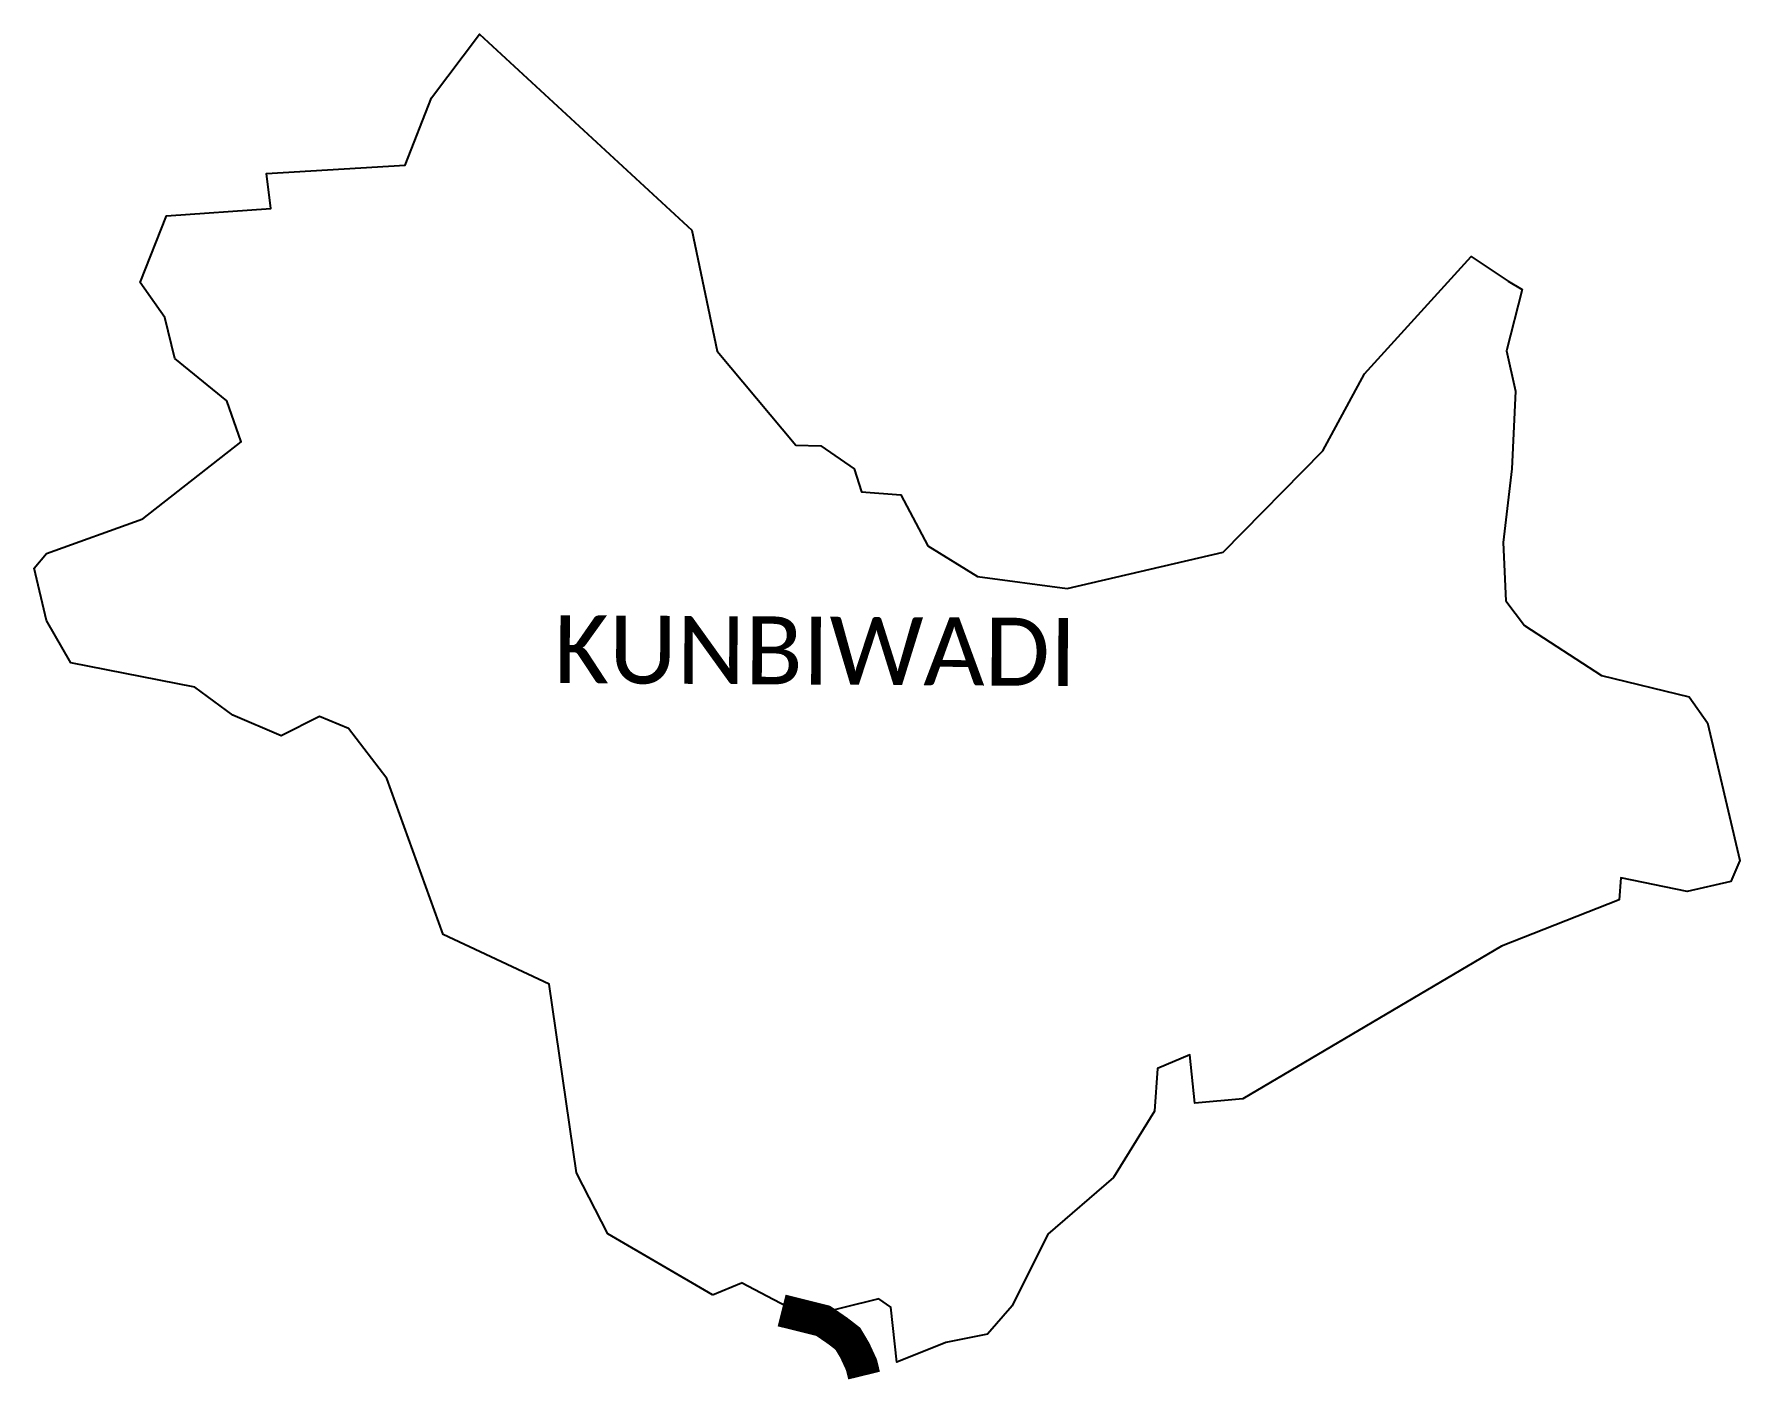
# Model space of a CAD drawing. Header units: metres. Extents: x 307692 to 310306, y 1912280 to 1914361.
import ezdxf

# ---------------------------------------------------------------- set-up
doc = ezdxf.new("R2010")
doc.units = ezdxf.units.M
for name, color, linetype in [('NATURALLY PROTECTED', 3, 'Continuous'), ('village', 3, 'Continuous'), ('VILLAGE NAME', 250, 'Continuous')]:
    doc.layers.add(name, color=color, linetype=linetype)
doc.styles.get("Standard").update_dxf_attribs({"font": 'calibri.ttf'})

msp = doc.modelspace()

# ---------------------------------------------------------------- linework, layer by layer
at = {"layer": 'NATURALLY PROTECTED', "color": 116, "true_color": 0x136734, "const_width": 50, "flags": 128}
msp.add_lwpolyline([(308837.6, 1912405), (308901.3, 1912389.1), (308923.9, 1912373.5), (308939.1, 1912361.7), (308949.7, 1912343.9), (308960, 1912321.6), (308964, 1912305.2)], dxfattribs=at)
at = {"layer": 'village', "flags": 128}
msp.add_lwpolyline([(308731.8, 1912429), (308776, 1912447.6)], dxfattribs=at)
at = {"layer": 'village', "color": 3, "true_color": 0x00ff00}
for points in [[(308731.8, 1912429, 0), (308571.2, 1912522.7, 0), (308523, 1912615.7, 0), (308481.4, 1912905.3, 0), (308318.7, 1912981.1, 0), (308232.5, 1913220.5, 0), (308173.8, 1913296.8, 0), (308129.6, 1913315.1, 0), (308070.4, 1913285.9, 0), (307996.4, 1913317.2, 0), (307938.3, 1913360.4, 0), (307748.4, 1913397.6, 0), (307710.9, 1913462.6, 0), (307692, 1913542.5, 0), (307711, 1913565.3, 0), (307858.8, 1913618.3, 0), (308009.4, 1913736.3, 0), (307987.3, 1913799.3, 0), (307907.8, 1913864.1, 0), (307892.5, 1913926.7, 0), (307854.5, 1913980.7, 0), (307894.9, 1914082.7, 0), (308054.9, 1914093.8, 0), (308048.2, 1914147.4, 0), (308260.7, 1914160.3, 0), (308301.1, 1914263.3, 0), (308374.7, 1914361.2, 0), (308700.2, 1914060.9, 0), (308738.6, 1913875.1, 0), (308859.3, 1913731.3, 0), (308897.8, 1913730.2, 0), (308948.7, 1913695, 0), (308960, 1913659.9, 0), (309020.3, 1913654.9, 0), (309061.5, 1913576.9, 0), (309137.9, 1913529.7, 0), (309275.3, 1913511.5, 0), (309514.4, 1913567.2, 0), (309667.2, 1913722.6, 0), (309731.1, 1913840.5, 0), (309894.2, 1914020.4, 0), (309950.8, 1913982.7, 0), (309972.6, 1913969.9, 0), (309948.6, 1913876, 0), (309962.1, 1913813.8, 0), (309956.5, 1913694.7, 0), (309943.2, 1913581.8, 0), (309947.3, 1913492.6, 0)], [(309947.3, 1913492.6, 0), (309976, 1913454.7, 0), (310093.9, 1913378.4, 0), (310228.5, 1913345.5, 0), (310256.7, 1913305.5, 0), (310306.2, 1913094.8, 0), (310292.2, 1913062.7, 0), (310225.5, 1913047, 0), (310123.8, 1913068.3, 0), (310121, 1913034.3, 0), (309940.7, 1912963.1, 0), (309544.4, 1912729.4, 0), (309470.9, 1912722.9, 0), (309463.4, 1912796.6, 0), (309413.4, 1912775.9, 0), (309409.1, 1912710.2, 0), (309346.3, 1912608.9, 0), (309245.8, 1912521.7, 0), (309191.1, 1912411.9, 0), (309152.9, 1912368.8, 0), (309089.5, 1912356.1, 0), (309014, 1912325.9, 0), (309005, 1912410.3, 0), (308986.4, 1912422.9, 0), (308875.2, 1912395.2, 0), (308776, 1912447.6, 0)]]:
    msp.add_polyline3d(points, dxfattribs=at)

# ---------------------------------------------------------------- texts
at = {"layer": 'VILLAGE NAME', "insert": (308489, 1913470.6), "char_height": 104.04, "attachment_point": 1, "rotation": 359.6762}
msp.add_mtext_dynamic_manual_height_columns('KUNBIWADI', width=1022.241, gutter_width=520.2, heights=[0], dxfattribs=at)

doc.saveas('drawing.dxf')
